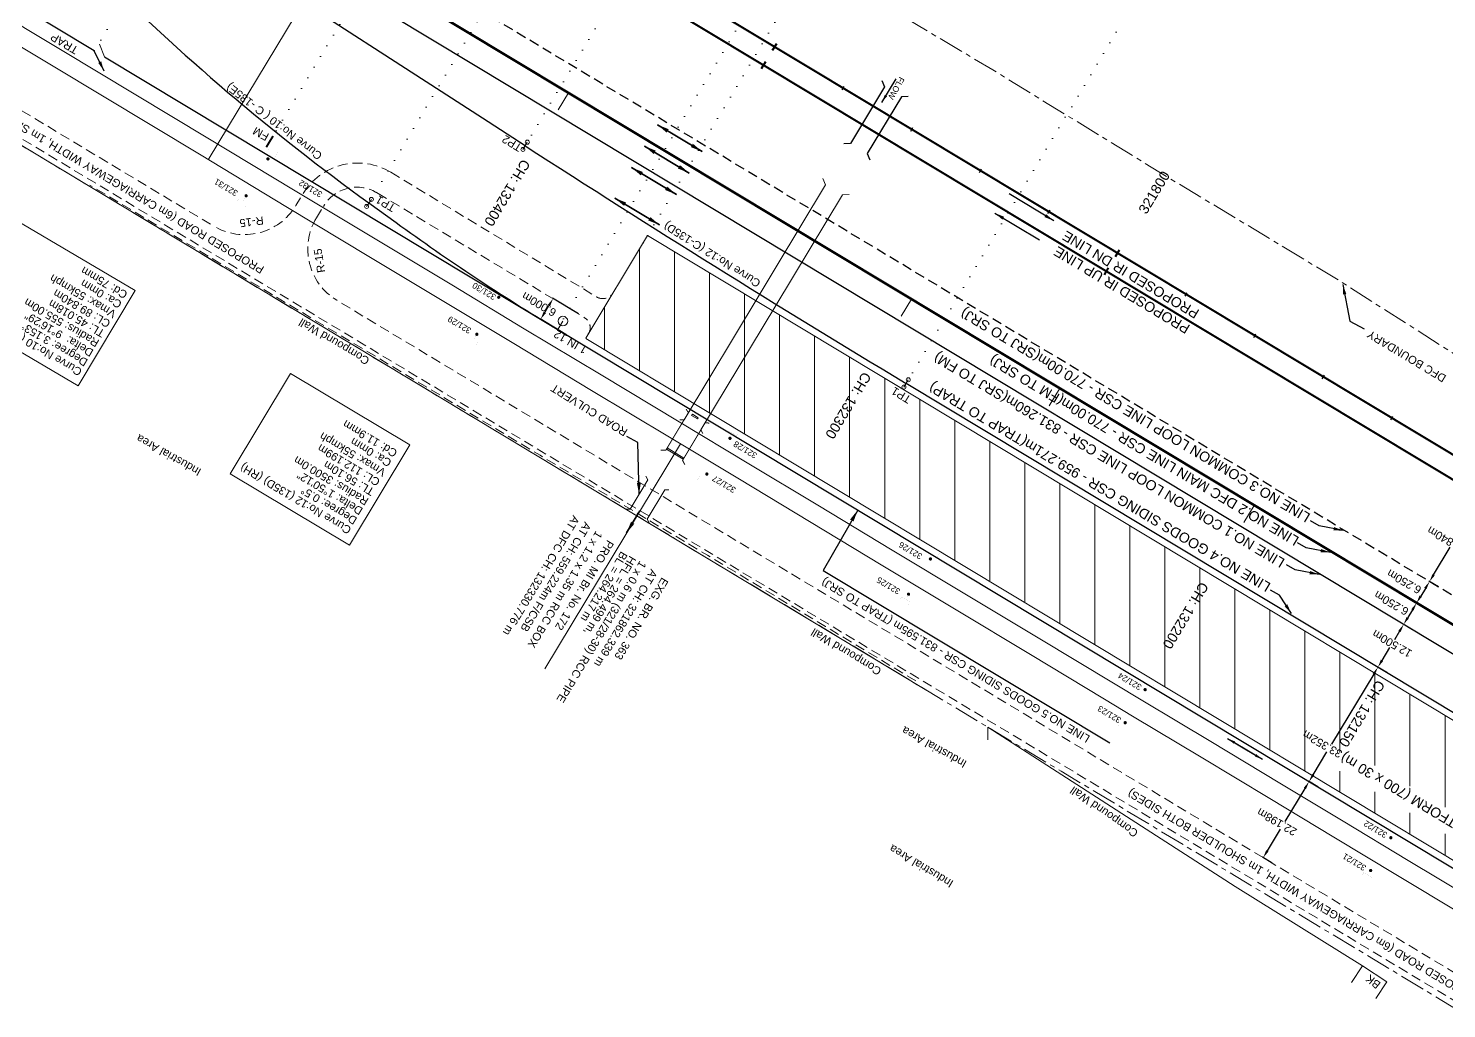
# Model space of a CAD drawing. Header units: metres. Extents: x 560405 to 1249476, y 3385111 to 6787087.
# Drawn here: x 626653.6 to 627007.9, y 3392037.7 to 3392282.8 of the extents above; entities that cross this region are included whole.
import ezdxf
from ezdxf.enums import TextEntityAlignment as Align

# ---------------------------------------------------------------- set-up
doc = ezdxf.new("R2010")
doc.units = ezdxf.units.M
doc.header["$MEASUREMENT"] = 0
doc.header["$PDSIZE"] = 0.05
for name, pattern in [('ACAD_ISO07W100', [3, 0, -3]), ('CENTER', [2, 1.25, -0.25, 0.25, -0.25]), ('DASHED', [0.75, 0.5, -0.25])]:
    doc.linetypes.add(name, pattern=pattern)
doc.layers.get('Defpoints').update_dxf_attribs({"color": 5, "lineweight": 0})
for name, color, linetype, lineweight in [('Cardinal_Leader', 10, 'Continuous', 0), ('Chainage', 7, 'Continuous', 0), ('Compound Wall', 7, 'Continuous', 13), ('Culvert Parapet', 7, 'Continuous', 0), ('DOTED LINE', 7, 'ACAD_ISO07W100', 18), ('EXISTING BRIDGE DETAILS', 7, 'Continuous', 0), ('Existing IR Chainage', 7, 'Continuous', 0), ('Existing IR Track', 143, 'Continuous', 0), ('Existing Railway Boundary', 7, 'CENTER', 0), ('flow direction', 7, 'Continuous', 0), ('Horiz Curve', 7, 'Continuous', 0), ('NEW MANDI GOBINDGARH PLATFORM', 1, 'Continuous', 0), ("NEW MANDI GOBINDPUR CROSSING STN. SRJ's", 10, 'Continuous', 0), ('NEW MANDI GOBINDPUR LOOP LINES', 1, 'Continuous', 0), ('OHE MAST', 7, 'Continuous', 0), ('OHE MAST TEXT', 7, 'Continuous', 0), ('Prop_Horiz Alignment', 7, 'Continuous', 0), ('Proposed Chainage', 10, 'Continuous', 0), ('Proposed Curve_Details', 10, 'Continuous', 0), ('PROPOSED DFCC TRACK', 1, 'Continuous', 0), ('Proposed TPTC Chainages', 10, 'Continuous', 0), ('Residential Building Semipucca', 7, 'Continuous', 13), ('Side Details', 7, 'Continuous', 13), ('Subroad Edge', 34, 'Continuous', 0), ('Text', 7, 'Continuous', 0)]:
    doc.layers.add(name, color=color, linetype=linetype, lineweight=lineweight)
for name, color, linetype in [('Dimension', 10, 'Continuous'), ('IR PROPOSALS', 190, 'Continuous'), ('OP-3 CH UP', 7, 'Continuous'), ('PROPOSED ROADS', 10, 'DASHED')]:
    doc.layers.add(name, color=color, linetype=linetype)
doc.styles.add('ARIAL', font='arial.ttf')
doc.styles.get("Standard").update_dxf_attribs({"font": 'arial.ttf'})
doc.styles.add('Style-Arial', font='arial.ttf')
doc.dimstyles.new('ISO-25', dxfattribs={"dimtxt": 2.5, "dimasz": 2.5, "dimexe": 1.25, "dimexo": 0.625, "dimtad": 1, "dimdec": 3, "dimtxsty": 'Standard', "dimcen": 2.5, "dimadec": 0, "dimazin": 0, "dimtfac": 1, "dimtdec": 3, "dimtmove": 0, "dimatfit": 3, "dimfxl": 1, "dimarcsym": 0})
doc.dimstyles.get("Standard").update_dxf_attribs({"dimtxt": 2.5, "dimasz": 2.5, "dimexe": 0.18, "dimexo": 0.0625, "dimgap": 0.09, "dimtad": 0, "dimtih": 1, "dimtoh": 1, "dimdec": 3, "dimzin": 0, "dimdsep": 46, "dimtxsty": 'Standard', "dimcen": 0.09, "dimaunit": 1, "dimadec": 4, "dimazin": 0, "dimtfac": 1, "dimtdec": 3, "dimtofl": 0, "dimtmove": 0, "dimatfit": 3, "dimfxl": 1, "dimtolj": 1, "dimtzin": 0, "dimarcsym": 0})

# ---------------------------------------------------------------- blocks, each defined once
blk = doc.blocks.new('*D0')
at = {"layer": 'Defpoints', "color": 0, "lineweight": 9, "transparency": 16777216}
for p in [(627002.71, 3392137.75), (626997.2, 3392133.77), (626999.49, 3392132.39)]:
    blk.add_point(p, dxfattribs=at)
at = {"layer": 'Dimension', "color": 0, "lineweight": -2, "transparency": 16777216}
for p, q in [((627002.66, 3392137.78), (627000.27, 3392139.21)), ((626999.4, 3392137.41), (626998.24, 3392135.48)), ((626999.43, 3392132.42), (626997.05, 3392133.86))]:
    blk.add_line(p, q, dxfattribs=at)
at = {"layer": 'Dimension', "color": 0, "lineweight": 9, "transparency": 16777216}
for points in [[(626997.95, 3392135.65), (626998.52, 3392135.31), (626997.2, 3392133.77)], [(626999.11, 3392137.58), (626999.68, 3392137.23), (627000.43, 3392139.12)]]:
    blk.add_solid(points, dxfattribs=at)
at = {"layer": 'Dimension', "color": 0, "lineweight": 0, "transparency": 16777216, "insert": (626994.13, 3392139.09), "char_height": 2, "attachment_point": 5, "rotation": 150}
blk.add_mtext('\\A1;6.250m', dxfattribs=at)
blk = doc.blocks.new('*D21')
at = {"layer": 'Defpoints', "color": 0, "lineweight": 9, "transparency": 16777216}
for p in [(627005.93, 3392143.1), (627000.43, 3392139.12), (627002.71, 3392137.75)]:
    blk.add_point(p, dxfattribs=at)
at = {"layer": 'Dimension', "color": 0, "lineweight": -2, "transparency": 16777216}
for p, q in [((627002.62, 3392142.76), (627001.46, 3392140.83)), ((627005.88, 3392143.13), (627003.5, 3392144.57)), ((627002.66, 3392137.78), (627000.27, 3392139.21))]:
    blk.add_line(p, q, dxfattribs=at)
at = {"layer": 'Dimension', "color": 0, "lineweight": 9, "transparency": 16777216}
for points in [[(627002.33, 3392142.93), (627002.91, 3392142.59), (627003.65, 3392144.47)], [(627001.17, 3392141.01), (627001.74, 3392140.66), (627000.43, 3392139.12)]]:
    blk.add_solid(points, dxfattribs=at)
at = {"layer": 'Dimension', "color": 0, "lineweight": 0, "transparency": 16777216, "insert": (626997.32, 3392144.46), "char_height": 2, "attachment_point": 5, "rotation": 150}
blk.add_mtext('\\A1;6.250m', dxfattribs=at)
blk = doc.blocks.new('*D22')
at = {"layer": 'Defpoints', "color": 0, "lineweight": 9, "transparency": 16777216}
for p in [(627018.74, 3392164.38), (627003.65, 3392144.47), (627005.93, 3392143.1)]:
    blk.add_point(p, dxfattribs=at)
at = {"layer": 'Dimension', "color": 0, "lineweight": -2, "transparency": 16777216}
for p, q in [((627015.43, 3392164.04), (627009.99, 3392155)), ((627018.69, 3392164.42), (627016.31, 3392165.85)), ((627004.68, 3392146.19), (627008.84, 3392153.09)), ((627005.88, 3392143.13), (627003.5, 3392144.57))]:
    blk.add_line(p, q, dxfattribs=at)
at = {"layer": 'Dimension', "color": 0, "lineweight": 9, "transparency": 16777216}
for points in [[(627015.14, 3392164.21), (627015.72, 3392163.87), (627016.46, 3392165.76)], [(627004.4, 3392146.36), (627004.97, 3392146.02), (627003.65, 3392144.47)]]:
    blk.add_solid(points, dxfattribs=at)
at = {"layer": 'Dimension', "color": 0, "lineweight": 0, "transparency": 16777216, "insert": (627008.05, 3392154.83), "char_height": 2, "attachment_point": 5, "rotation": 150}
blk.add_mtext('\\A1;24.840m', dxfattribs=at)
blk = doc.blocks.new('*D26')
at = {"layer": 'Defpoints', "color": 0, "lineweight": 9, "transparency": 16777216}
for p in [(626999.49, 3392132.39), (626990.76, 3392123.06), (626993.04, 3392121.68)]:
    blk.add_point(p, dxfattribs=at)
at = {"layer": 'Dimension', "color": 0, "lineweight": -2, "transparency": 16777216}
for p, q in [((626996.17, 3392132.05), (626994.89, 3392129.92)), ((626999.43, 3392132.42), (626997.05, 3392133.86)), ((626991.79, 3392124.77), (626993.74, 3392128.01)), ((626992.99, 3392121.71), (626990.6, 3392123.15))]:
    blk.add_line(p, q, dxfattribs=at)
at = {"layer": 'Dimension', "color": 0, "lineweight": 9, "transparency": 16777216}
for points in [[(626995.89, 3392132.22), (626996.46, 3392131.88), (626997.2, 3392133.77)], [(626991.5, 3392124.94), (626992.08, 3392124.6), (626990.76, 3392123.06)]]:
    blk.add_solid(points, dxfattribs=at)
at = {"layer": 'Dimension', "color": 0, "lineweight": 0, "transparency": 16777216, "insert": (626994.32, 3392128.97), "char_height": 2, "attachment_point": 5, "rotation": 150}
blk.add_mtext('\\A1;12.500m', dxfattribs=at)
blk = doc.blocks.new('OHE')
at = {"layer": 'OHE MAST'}
h = blk.add_hatch(color=3, dxfattribs=at)
edge = h.paths.add_edge_path()
edge.add_arc((627930.47, 3391522.15), 0.412, -30.9792, 329.0208)
at = {"layer": 'OHE MAST', "color": 3, "lineweight": 13, "const_width": 0.008, "flags": 128}
blk.add_lwpolyline([(627932.78, 3391523.67), (627932.2, 3391522.71), (627930.15, 3391523.94), (627930.72, 3391524.9)], dxfattribs=at)
at = {"layer": 'OHE MAST', "color": 3, "const_width": 0.008, "flags": 128}
blk.add_lwpolyline([(627931.18, 3391523.33), (627930.47, 3391522.15)], dxfattribs=at)
blk = doc.blocks.new('*D107')
at = {"layer": 'Defpoints', "color": 0, "lineweight": 9, "transparency": 16777216}
for p in [(626990.76, 3392123.06), (626993.04, 3392121.68), (626975.84, 3392093.11)]:
    blk.add_point(p, dxfattribs=at)
at = {"layer": 'Dimension', "color": 0, "lineweight": -2, "transparency": 16777216}
for p, q in [((626992.99, 3392121.71), (626990.6, 3392123.15)), ((626989.73, 3392121.34), (626979.18, 3392103.82)), ((626974.59, 3392096.2), (626978.03, 3392101.91)), ((626975.79, 3392093.14), (626973.4, 3392094.57))]:
    blk.add_line(p, q, dxfattribs=at)
at = {"layer": 'Dimension', "color": 0, "lineweight": 9, "transparency": 16777216}
for points in [[(626989.44, 3392121.51), (626990.01, 3392121.17), (626990.76, 3392123.06)], [(626974.3, 3392096.37), (626974.87, 3392096.02), (626973.56, 3392094.48)]]:
    blk.add_solid(points, dxfattribs=at)
at = {"layer": 'Dimension', "color": 0, "lineweight": 0, "transparency": 16777216, "insert": (626976.88, 3392103.86), "char_height": 2, "attachment_point": 5, "rotation": 150}
blk.add_mtext('\\A1;33.352m', dxfattribs=at)
blk = doc.blocks.new('*D231')
at = {"layer": 'Defpoints', "color": 0, "lineweight": 9, "transparency": 16777216}
for p in [(626975.84, 3392093.11), (626962.11, 3392075.46), (626964.39, 3392074.09)]:
    blk.add_point(p, dxfattribs=at)
at = {"layer": 'Dimension', "color": 0, "lineweight": -2, "transparency": 16777216}
for p, q in [((626975.79, 3392093.14), (626973.4, 3392094.57)), ((626972.53, 3392092.77), (626967.55, 3392084.5)), ((626963.14, 3392077.18), (626966.4, 3392082.59)), ((626964.34, 3392074.12), (626961.96, 3392075.56))]:
    blk.add_line(p, q, dxfattribs=at)
at = {"layer": 'Dimension', "color": 0, "lineweight": 9, "transparency": 16777216}
for points in [[(626972.24, 3392092.94), (626972.81, 3392092.6), (626973.56, 3392094.48)], [(626962.86, 3392077.35), (626963.43, 3392077.01), (626962.11, 3392075.46)]]:
    blk.add_solid(points, dxfattribs=at)
at = {"layer": 'Dimension', "color": 0, "lineweight": 0, "transparency": 16777216, "insert": (626965.52, 3392084.39), "char_height": 2, "attachment_point": 5, "rotation": 150}
blk.add_mtext('\\A1;22.198m', dxfattribs=at)
blk = doc.blocks.new('*D248')
at = {"layer": 'Defpoints', "color": 0, "lineweight": 9, "transparency": 16777216}
for p in [(626784.67, 3392215.19), (626791.06, 3392211.34), (626787.96, 3392206.2)]:
    blk.add_point(p, dxfattribs=at)
at = {"layer": 'Dimension', "color": 0, "lineweight": -2, "transparency": 16777216}
for p, q in [((626791, 3392211.37), (626784.52, 3392215.28)), ((626787.91, 3392206.23), (626781.42, 3392210.14)), ((626782.61, 3392211.76), (626783.64, 3392213.47))]:
    blk.add_line(p, q, dxfattribs=at)
at = {"layer": 'Dimension', "color": 0, "lineweight": 9, "transparency": 16777216}
for points in [[(626783.35, 3392213.64), (626783.92, 3392213.3), (626784.67, 3392215.19)], [(626782.32, 3392211.93), (626782.89, 3392211.59), (626781.58, 3392210.05)]]:
    blk.add_solid(points, dxfattribs=at)
at = {"layer": 'Dimension', "color": 0, "lineweight": 0, "transparency": 16777216, "insert": (626781.18, 3392213.79), "char_height": 2, "attachment_point": 5, "rotation": 150}
blk.add_mtext('\\A1;6.000m', dxfattribs=at)

msp = doc.modelspace()

# ---------------------------------------------------------------- hatches: boundary and pattern name
at = {"layer": 'NEW MANDI GOBINDGARH PLATFORM', "lineweight": 0}
h = msp.add_hatch(dxfattribs=at)
h.set_pattern_fill('ANSI31', color=1, scale=70, angle=45)
h.set_pattern_definition([(90, (0.027, 0.036), (-8.75, 2e-15), [])])
h.paths.add_polyline_path([(626808.3044, 3392230.9813), (626792.8303, 3392205.28), (627364.0783, 3391861.4144), (627371.6032, 3391856.884), (627377.5931, 3391853.2668), (627382.0536, 3391850.5649), (627386.4901, 3391847.8668), (627392.5076, 3391844.1886), (627407.9798, 3391869.8866), (627406.5816, 3391870.7464), (627402.1075, 3391873.4812), (627397.6194, 3391876.2107), (627393.1186, 3391878.937), (627388.5984, 3391881.6666), (627384.0798, 3391884.3899), (627379.552, 3391887.1158)])
h.paths.add_polyline_path([(627302.8404, 3391913.6665), (627300.3274, 3391911.5361), (627299.4342, 3391908.1802)], flags=16)
h.paths.add_polyline_path([(627048.9824, 3392063.293), (626982.1894, 3392103.2258), (626979.181, 3392098.38), (627045.9741, 3392058.4472)], flags=16)

# ---------------------------------------------------------------- linework, layer by layer
at = {"color": 1, "linetype": 'Continuous', "lineweight": 13, "flags": 128}
msp.add_lwpolyline([(626671.3239, 3392278.782), (626672.6298, 3392275.6266)], dxfattribs=at)
at = {"layer": 'Cardinal_Leader', "color": 1, "linetype": 'Continuous', "lineweight": 13}
for p, q in [((626777.1629, 3392252.4918), (626778.2509, 3392254.3125)), ((626738.0914, 3392238.2433), (626739.2825, 3392239.9985)), ((626872.3462, 3392193.0967), (626873.4343, 3392194.9175))]:
    msp.add_line(p, q, dxfattribs=at)
for centre in [(626777.1629, 3392252.4918), (626778.2509, 3392254.3125), (626738.0914, 3392238.2433), (626739.2825, 3392239.9985), (626872.3462, 3392193.0967), (626873.4343, 3392194.9175)]:
    msp.add_circle(centre, 0.5, dxfattribs=at)
at = {"layer": 'Compound Wall', "flags": 128}
for points in [[(626634.5651, 3392246.2479), (626642.7195, 3392259.0154), (626680.8617, 3392236.0824), (626680.8615, 3392236.0814), (626878.0969, 3392117.2404)], [(626986.9277, 3392048.4047), (626955.124, 3392068.2881), (626893.2751, 3392108.0644), (626893.3202, 3392104.8844)]]:
    msp.add_lwpolyline(points, dxfattribs=at)
at = {"layer": 'Compound Wall', "lineweight": 20, "flags": 128}
for points in [[(626635.8595, 3392248.2745), (626642.7195, 3392259.0154), (626680.8617, 3392236.0824), (626680.8615, 3392236.0814), (626878.0969, 3392117.2404)], [(626986.9277, 3392048.4047), (626955.124, 3392068.2881), (626893.2751, 3392108.0644), (626893.3202, 3392104.8844)]]:
    msp.add_lwpolyline(points, dxfattribs=at)
at = {"layer": 'Culvert Parapet'}
msp.add_3dface([(626819.3048, 3392186.0134), (626819.4801, 3392186.2859), (626820.9039, 3392185.4138), (626820.7278, 3392185.1401)], dxfattribs=at)
at = {"layer": 'Culvert Parapet', "color": 3}
for points in [[(626819.3048, 3392186.0134), (626819.4801, 3392186.2859), (626820.9039, 3392185.4138), (626820.7278, 3392185.1401)], [(626817.2041, 3392175.08), (626813.0096, 3392177.6105), (626813.177, 3392177.8842), (626817.3716, 3392175.3537)], [(626817.2041, 3392175.08), (626813.0096, 3392177.6105), (626813.177, 3392177.8842), (626817.3716, 3392175.3537)]]:
    msp.add_3dface(points, dxfattribs=at)
at = {"layer": 'Dimension', "lineweight": 9}
msp.add_lwpolyline([(626787.1398, 3392209.5928), (626785.848, 3392207.4524)], dxfattribs=at)
msp.add_circle((626787.1398, 3392209.5928), 1.2, dxfattribs=at)
at = {"layer": 'DOTED LINE', "color": 1, "linetype": 'ACAD_ISO07W100', "lineweight": 18}
for p, q in [((626670.0595, 3392277.1738), (626763.4781, 3392433.4108)), ((626713.8747, 3392254.4561), (626805.7571, 3392408.124)), ((626738.6869, 3392239.1209), (626830.7874, 3392393.1535)), ((626777.7069, 3392253.4021), (626853.2391, 3392379.7252)), ((626785.7115, 3392207.5346), (626879.3363, 3392364.1166)), ((626808.3044, 3392230.9813), (626885.6514, 3392360.3396)), ((626872.8903, 3392194.0071), (626949.5086, 3392322.1468))]:
    msp.add_line(p, q, dxfattribs=at)
at = {"layer": 'EXISTING BRIDGE DETAILS', "linetype": 'Continuous', "lineweight": 0, "flags": 128}
msp.add_lwpolyline([(626816.481, 3392178.9291), (626782.6127, 3392122.6948)], dxfattribs=at)
at = {"layer": 'Existing IR Chainage', "color": 3, "linetype": 'Continuous', "lineweight": 13}
msp.add_line((626735.6313, 3392311.4515), (626698.5495, 3392249.9382), dxfattribs=at)
at = {"layer": 'Existing IR Track', "color": 3, "lineweight": 18, "ltscale": 5, "flags": 128}
for points in [[(627013.6747, 3392065.5724), (626998.3266, 3392074.8), (626982.0995, 3392084.551), (626966.2197, 3392094.0933), (626948.9824, 3392104.4784), (626932.0693, 3392114.6682), (626924.6755, 3392119.0966), (626906.2912, 3392130.1501), (626887.5353, 3392141.4276), (626869.4276, 3392152.3354), (626850.7902, 3392163.5625), (626833.5804, 3392173.9313), (626816.1679, 3392184.4222), (626796.6602, 3392196.1585), (626777.4897, 3392207.692), (626759.3509, 3392218.6284), (626741.4428, 3392229.4256), (626720.2577, 3392242.1605), (626698.4138, 3392255.2914), (626662.028, 3392277.2001), (626623.959, 3392300.1301)], [(627011.289, 3392061.5977), (626995.6921, 3392071.0134), (626979.739, 3392080.6215), (626963.7862, 3392090.2293), (626946.6218, 3392100.5507), (626929.4578, 3392110.8718), (626922.4438, 3392115.0849), (626903.9343, 3392126.2375), (626885.4241, 3392137.3906), (626867.0824, 3392148.4452), (626848.7412, 3392159.4996), (626831.2364, 3392170.0423), (626813.7316, 3392180.585), (626794.3171, 3392192.2702), (626774.9024, 3392203.9555), (626757.0004, 3392214.7302), (626739.0989, 3392225.5045), (626717.914, 3392238.2698), (626696.7284, 3392251.0355), (626659.7865, 3392273.2729), (626621.5085, 3392296.2902)]]:
    msp.add_lwpolyline(points, dxfattribs=at)
at = {"layer": 'Existing Railway Boundary', "color": 36, "lineweight": 20, "ltscale": 5, "flags": 128}
msp.add_lwpolyline([(628955.3903, 3390792.7231), (628931.5933, 3390806.5004), (628894.0251, 3390836.9955), (628805.3605, 3390890.9758), (628763.1272, 3390916.9343), (628721.4077, 3390942.8333), (628634.7683, 3390998.5313), (628587.091, 3391026.3426), (628541.4721, 3391053.7252), (628498.5869, 3391079.4164), (628461.1936, 3391101.0466), (628391.2271, 3391146.4682), (628362.6237, 3391162.4973), (628324.6397, 3391185.7049), (628291.5767, 3391211.6933), (628254.0781, 3391235.9403), (628157.3612, 3391308.2767), (628174.1002, 3391326.9143), (628137.357, 3391356.9761), (627964.1476, 3391459.1923), (627842.8937, 3391531.9115), (627628.8138, 3391662.2153), (627542.6631, 3391714.392), (627424.9352, 3391785.3705), (627222.9648, 3391909.2736), (627204.5725, 3391920.6394), (627188.744, 3391930.1784), (627172.9334, 3391939.7064), (627156.2431, 3391949.7674), (627139.5672, 3391959.8197), (627123.601, 3391969.4113), (627107.6038, 3391979.0215), (627094.8626, 3391986.7123), (627082.1497, 3391994.3859), (627065.7488, 3392004.2586), (627049.3375, 3392014.1375), (627032.6946, 3392024.1476), (627016.0309, 3392034.1701), (627000.4204, 3392043.5941), (626984.8329, 3392053.004), (626968.8891, 3392062.6064), (626952.9363, 3392072.2142), (626935.7844, 3392082.5282), (626918.6205, 3392092.8492), (626911.6028, 3392097.0645), (626893.0809, 3392108.2246), (626874.5706, 3392119.3777), (626856.2268, 3392130.4336), (626837.8855, 3392141.4881), (626820.3864, 3392152.0274), (626802.8816, 3392162.57), (626783.4724, 3392174.252), (626764.0577, 3392185.9374), (626746.1558, 3392196.7119), (626728.2543, 3392207.4863), (626707.0601, 3392220.2572), (626685.8746, 3392233.0229), (626648.9408, 3392255.2553), (626610.6712, 3392278.2676), (626591.3871, 3392289.8865), (626572.1184, 3392301.4961), (626553.8402, 3392312.4904), (626535.5663, 3392323.4823), (626522.8303, 3392331.1061), (626502.0043, 3392343.7024), (626484.7028, 3392354.0807), (626467.0127, 3392364.7717), (626449.2849, 3392375.4221), (626424.442, 3392390.2653), (626407.8647, 3392400.3136), (626390.2843, 3392410.9836), (626378.1904, 3392418.1073), (626367.3819, 3392424.6782), (626356.7585, 3392431.1355), (626339.0548, 3392441.7126), (626324.6325, 3392450.4845), (626311.6182, 3392458.3129), (626290.6128, 3392470.9931), (626276.2418, 3392479.6446), (626252.5581, 3392493.9648), (626233.8146, 3392505.2467), (626215.0541, 3392516.5389), (626191.0882, 3392530.9577), (626167.1186, 3392545.3787), (626148.2508, 3392556.7397), (626129.3895, 3392568.0967), (626109.0676, 3392580.3241), (626088.7404, 3392592.5546), (626063.7846, 3392607.5962), (626038.8416, 3392622.63), (626017.6425, 3392635.4182), (625996.4509, 3392648.2016), (625974.9359, 3392661.1602), (625952.8751, 3392674.4888), (625933.5372, 3392686.1045), (625914.159, 3392697.7444), (625896.1455, 3392708.6148), (625885.6622, 3392714.935), (625875.1898, 3392721.2486), (625871.6088, 3392723.3979), (625854.6293, 3392733.6202), (625837.6636, 3392743.8342), (625819.8659, 3392754.5631), (625802.0927, 3392765.2772), (625784.0738, 3392776.0974), (625766.0279, 3392786.9338), (625747.7802, 3392797.9258), (625729.6331, 3392808.8567), (625710.0131, 3392820.4001), (625690.2406, 3392832.0331), (625670.5571, 3392843.8213), (625650.9098, 3392855.5881), (625631.8821, 3392867.0602), (625612.8815, 3392878.5159), (625595.4116, 3392889.057), (625577.9617, 3392899.586), (625560.977, 3392909.7984), (625543.9665, 3392920.0263), (625527.0929, 3392930.2025), (625510.2317, 3392940.3713), (625492.2072, 3392951.2501), (625474.1887, 3392962.1253), (625459.4135, 3392971.0439), (625444.6385, 3392979.9623), (625429.7392, 3392988.9655), (625414.8651, 3392997.9534), (625398.0894, 3393008.048), (625381.2878, 3393018.1581), (625364.4876, 3393028.2943), (625347.6668, 3393038.4431), (625341.4954, 3393042.1962), (625336.6811, 3393045.1488), (625324.9758, 3393052.1854), (625313.1706, 3393059.282), (625305.1662, 3393064.122), (625297.2032, 3393068.9372), (625281.7488, 3393078.2354), (625266.3027, 3393087.5539), (625250.5827, 3393097.0002), (625234.8576, 3393106.4748), (625220.9629, 3393114.8441), (625207.0756, 3393123.2089), (625191.9734, 3393132.2824), (625166.0786, 3393147.7733), (625153.4581, 3393156.0581), (625151.114, 3393150.7018), (625147.8866, 3393153.7551), (625116.7003, 3393173.3287), (625093.3281, 3393188.0041), (625071.1556, 3393203.0477), (625055.7157, 3393212.8225), (625027.3997, 3393228.6096), (625007.6825, 3393240.5669), (624979.825, 3393257.4607), (624954.8894, 3393272.5826), (624917.8619, 3393296.9088), (624917.926, 3393297.7354), (624854.2544, 3393338.3806), (624790.1714, 3393374.1107), (624761.6212, 3393391.1947), (624742.8731, 3393402.4132), (624713.9783, 3393419.7034), (624678.9617, 3393441.6196), (624667.4095, 3393431.6005), (624566.1173, 3393492.8402), (624519.8878, 3393520.9391), (624450.2813, 3393561.7296), (624447.0221, 3393556.3381), (624253.5789, 3393673.1377), (624021.9727, 3393812.2493)], dxfattribs=at)
at = {"layer": 'Existing Railway Boundary', "color": 6, "lineweight": 20, "ltscale": 5, "flags": 128}
msp.add_lwpolyline([(627892.3746, 3391590.8464), (627853.8026, 3391614.8633), (627807.8709, 3391643.3648), (627763.2098, 3391671.1424), (627729.391, 3391692.3162), (627635.8822, 3391750.6784), (627660.1446, 3391809.2203), (627519.5568, 3391891.152), (627476.8389, 3391915.865), (627434.3844, 3391942.69), (627307.5279, 3392026.3119), (627306.7829, 3392026.5061), (627267.353, 3392052.7992), (627223.9736, 3392078.9893), (627097.3461, 3392148.2433), (627064.2509, 3392171.6214), (627020.7361, 3392194.4307), (626980.8782, 3392219.8528), (626937.972, 3392245.713), (626894.59, 3392272.359), (626851.325, 3392298.078), (626765.656, 3392350.035), (626720.72, 3392377.008), (626678.274, 3392402.82), (626638.354, 3392427.704), (626595.176, 3392453.388), (626546.2585, 3392482.4138), (626502.9741, 3392507.8519), (626457.1589, 3392535.47), (626370.2027, 3392585.4762), (626329.4837, 3392607.8197), (626276.63, 3392641.1068), (626248.5163, 3392659.2277), (626219.5479, 3392680.9715), (626152.643, 3392718.511), (626109.5867, 3392744.8943), (626057.9239, 3392775.41), (626021.0374, 3392796.8242), (625904.8086, 3392858.5418), (625861.3055, 3392884.0038), (625818.1177, 3392909.4437), (625699.839, 3392978.326), (625656.064, 3393004.068), (625614.356, 3393028.385), (625543.556, 3393070.031), (625500.6769, 3393095.2405), (625461.769, 3393118.43), (625418.978, 3393143.909), (625375.919, 3393169.091), (625289.4128, 3393220.1398), (625283.3377, 3393209.9857), (625180.1642, 3393272.0512), (624950.6342, 3393412.922), (624924.3694, 3393369.1236), (624924.3694, 3393369.1236)], dxfattribs=at)
at = {"layer": 'Horiz Curve', "color": 190, "lineweight": 40}
for p, q in [((627251.5517, 3392030.4292), (625532.5765, 3393065.175)), ((627248.3863, 3392026.1485), (625530.2827, 3393060.3697))]:
    msp.add_line(p, q, dxfattribs=at)
at = {"layer": 'Horiz Curve', "color": 190, "lineweight": 40, "flags": 128}
for points in [[(626839.5252, 3392277.2835), (626840.5566, 3392278.997)], [(626839.5255, 3392277.2833), (626840.557, 3392278.9968)], [(626836.7756, 3392272.7524), (626837.8071, 3392274.4659)], [(626925.2005, 3392225.7108), (626926.2319, 3392227.4243)], [(626925.2008, 3392225.7106), (626926.2323, 3392227.4241)], [(626925.2008, 3392225.7106), (626926.2323, 3392227.4241)], [(626922.4509, 3392221.1798), (626923.4824, 3392222.8933)]]:
    msp.add_lwpolyline(points, dxfattribs=at)
at = {"layer": 'IR PROPOSALS', "lineweight": 30, "flags": 128}
for points in [[(626866.8411, 3392269.7046), (626867.5057, 3392268.138), (626859.0015, 3392254.0103), (626857.306, 3392253.8644)], [(626873.3983, 3392265.7575), (626871.7028, 3392265.6116), (626863.1985, 3392251.4839), (626863.8632, 3392249.9172)]]:
    msp.add_lwpolyline(points, dxfattribs=at)
at = {"layer": 'NEW MANDI GOBINDGARH PLATFORM', "color": 1, "linetype": 'Continuous', "lineweight": 20}
msp.add_lwpolyline([(626792.8303, 3392205.28), (626808.3044, 3392230.9813), (627408.0252, 3391869.9762), (627392.5534, 3391844.2737), (626792.8326, 3392205.2787)], dxfattribs=at)
at = {"layer": "NEW MANDI GOBINDPUR CROSSING STN. SRJ's", "color": 1, "linetype": 'Continuous', "lineweight": 13, "const_width": 0.5, "flags": 128}
msp.add_lwpolyline([(626714.7159, 3392255.8535), (626713.0335, 3392253.0586)], dxfattribs=at)
at = {"layer": 'NEW MANDI GOBINDPUR LOOP LINES', "color": 1, "linetype": 'Continuous', "lineweight": 25}
msp.add_line((626777.7069, 3392253.4021), (626767.0658, 3392260.2816), dxfattribs=at)
at = {"layer": 'NEW MANDI GOBINDPUR LOOP LINES', "color": 1, "linetype": 'Continuous', "lineweight": 25, "flags": 128}
msp.add_lwpolyline([(626670.0595, 3392277.1738), (626076.8772, 3392634.2428)], dxfattribs=at)
at = {"layer": 'NEW MANDI GOBINDPUR LOOP LINES', "linetype": 'Continuous', "lineweight": 25, "flags": 128}
msp.add_lwpolyline([(627398.9334, 3391891.9428), (626250.6371, 3392583.1655)], dxfattribs=at)
at = {"layer": 'NEW MANDI GOBINDPUR LOOP LINES', "linetype": 'DASHED', "lineweight": 25, "ltscale": 5, "flags": 128}
msp.add_lwpolyline([(627352.8953, 3391934.2456), (626471.7247, 3392464.6707)], dxfattribs=at)
at = {"layer": 'NEW MANDI GOBINDPUR LOOP LINES', "color": 1, "linetype": 'Continuous', "lineweight": 25}
for points in [[(626539.3695, 3392402.0667, -0.02176849), (626579.6324, 3392375.3816), (626589.2634, 3392368.433, -0.04049045), (626657.5574, 3392310.2137), (626670.3929, 3392297.3403, 0.04049045), (626738.6869, 3392239.1209), (626745.4582, 3392234.2356, 0.02145454), (626785.8576, 3392207.4685)], [(626672.6298, 3392275.6266), (627405.5734, 3391834.4274, 0.0371065), (627479.003, 3391797.3421), (627497.9237, 3391789.4871)], [(627517.6657, 3391802.2147, 0.01498285), (627429.49, 3391858.9591), (626872.8903, 3392194.0071)]]:
    msp.add_lwpolyline(points, format="xyb", dxfattribs=at)
at = {"layer": 'NEW MANDI GOBINDPUR LOOP LINES', "color": 1, "linetype": 'Continuous', "lineweight": 25, "flags": 128}
msp.add_lwpolyline([(626767.0658, 3392260.2816), (626708.1816, 3392298.3504, 0.00067438), (626700.2461, 3392303.4656, 0.00067438)], format="xyb", dxfattribs=at)
at = {"layer": 'NEW MANDI GOBINDPUR LOOP LINES', "color": 1, "linetype": 'Continuous', "lineweight": 25}
msp.add_arc((628677.9343, 3395192.6428), 3500, 237.1172184, 238.9539489, dxfattribs=at)
at = {"layer": 'OP-3 CH UP', "color": 40, "lineweight": 9, "true_color": 0xf8d731}
for radius in [8763.3902, 8182.5236, 7294.1209]:
    msp.add_circle((624059.7714, 3393874.4188), radius, dxfattribs=at)
at = {"layer": 'Prop_Horiz Alignment', "color": 4, "linetype": 'Continuous', "lineweight": 30, "flags": 128}
for points in [[(626856.9184, 3392267.3971), (626857.4342, 3392268.2539)], [(626874.0535, 3392257.0826), (626874.5692, 3392257.9393)], [(626891.1886, 3392246.768), (626891.7043, 3392247.6248)], [(626908.3236, 3392236.4535), (626908.8394, 3392237.3103)], [(626942.5938, 3392215.8244), (626943.1095, 3392216.6812)], [(626959.7288, 3392205.5099), (626960.2445, 3392206.3666)], [(626976.8639, 3392195.1954), (626977.3796, 3392196.0521)], [(626993.9989, 3392184.8808), (626994.5147, 3392185.7376)]]:
    msp.add_lwpolyline(points, dxfattribs=at)
at = {"layer": 'Proposed Chainage', "linetype": 'Continuous', "lineweight": 0, "flags": 128}
for points in [[(626785.9424, 3392262.3948), (626788.521, 3392266.6786)], [(626871.6177, 3392210.8221), (626874.1963, 3392215.1059)], [(626908.6378, 3392188.371), (626911.2164, 3392192.6547)], [(626957.293, 3392159.2494), (626959.8716, 3392163.5332)]]:
    msp.add_lwpolyline(points, dxfattribs=at)
at = {"layer": 'Proposed Curve_Details', "color": 1}
for points in [[(626680.2988, 3392217.2312), (626666.0497, 3392193.379), (626636.3337, 3392210.8751), (626650.5828, 3392234.7274)], [(626733.857, 3392153.5517), (626703.9997, 3392171.4042), (626719.0656, 3392196.507), (626748.9229, 3392178.6545)]]:
    msp.add_lwpolyline(points, close=True, dxfattribs=at)
at = {"layer": 'PROPOSED DFCC TRACK', "color": 1, "linetype": 'Continuous', "lineweight": 50}
msp.add_line((627424.6711, 3391883.7448), (625313.456, 3393154.6014), dxfattribs=at)
at = {"layer": 'PROPOSED DFCC TRACK', "linetype": 'Continuous', "lineweight": 20, "flags": 128}
for points in [[(626840.4123, 3392223.1289), (626852.7573, 3392243.6371), (626852.0926, 3392245.2037)], [(626858.6498, 3392241.2565), (626856.9543, 3392241.1106), (626844.5062, 3392220.4311)]]:
    msp.add_lwpolyline(points, dxfattribs=at)
at = {"layer": 'PROPOSED DFCC TRACK', "color": 1, "linetype": 'Continuous', "lineweight": 20, "flags": 128}
for points in [[(626816.3531, 3392184.947), (626817.4285, 3392184.947), (626836.1434, 3392216.0371), (626840.4123, 3392223.1289)], [(626844.5062, 3392220.4311), (626840.3404, 3392213.5107), (626821.6255, 3392182.4205), (626822.1288, 3392181.4703)], [(626802.9017, 3392162.6008), (626803.9771, 3392162.6008), (626808.3698, 3392169.8982), (626807.8665, 3392170.8484)], [(626813.6421, 3392167.3717), (626812.5668, 3392167.3717), (626808.1741, 3392160.0744), (626808.6774, 3392159.1241)]]:
    msp.add_lwpolyline(points, dxfattribs=at)
at = {"layer": 'PROPOSED DFCC TRACK', "color": 3, "linetype": 'Continuous', "lineweight": 20, "const_width": 0.25, "flags": 128}
for points in [[(626811.6009, 3392177.3023), (626812.8371, 3392177.2968), (626818.4946, 3392186.7181), (626817.9081, 3392187.5921)], [(626817.62, 3392173.6818), (626817.0342, 3392174.7703), (626822.6916, 3392184.1917), (626823.7387, 3392184.0847)]]:
    msp.add_lwpolyline(points, dxfattribs=at)
at = {"layer": 'PROPOSED ROADS', "color": 1, "linetype": 'DASHED', "lineweight": 13, "ltscale": 5}
msp.add_line((626805.1876, 3392225.813), (626807.359, 3392229.4201), dxfattribs=at)
at = {"layer": 'PROPOSED ROADS', "color": 1, "linetype": 'DASHED', "lineweight": 13, "ltscale": 5, "flags": 128}
msp.add_lwpolyline([(626623.0652, 3392279.5453), (626699.8296, 3392233.3544)], dxfattribs=at)
for points in [[(627404.1064, 3391863.4613), (627400.937, 3391858.2125, 0.41614133), (627403.0058, 3391849.9546), (627438.71, 3391829.002, -0.42150028), (627444.1867, 3391806.76), (627442.261, 3391803.6636, -0.40157655), (627414.121, 3391796.4576, -0.01044596), (627387.2497, 3391812.3442, -0.01163232), (627353.4738, 3391832.877), (626619.9771, 3392274.409)], [(626744.1424, 3392246.7783, 0.41502925), (626722.1446, 3392241.3449), (626720.4146, 3392238.4711, -0.41416387), (626699.8296, 3392233.3544)], [(627418.4145, 3391801.0355, -0.01377795), (627390.333, 3391817.6926), (626730.1605, 3392215.0868)]]:
    msp.add_lwpolyline(points, format="xyb", dxfattribs=at)
at = {"layer": 'PROPOSED ROADS', "color": 1, "linetype": 'DASHED', "lineweight": 13, "ltscale": 5}
for points in [[(626744.1472, 3392246.7862), (626795.5543, 3392215.637, 0.41504112), (626799.6791, 3392216.6553)], [(626730.6662, 3392214.7824, -0.41421356), (626725.5509, 3392235.3696), (626727.2851, 3392238.2505, -0.42717234), (626740.9584, 3392241.499), (626792.4409, 3392210.5089, -0.43745544), (626793.4887, 3392206.3736)]]:
    msp.add_lwpolyline(points, format="xyb", dxfattribs=at)
at = {"layer": 'Residential Building Semipucca', "flags": 128}
msp.add_lwpolyline([(626984.1811, 3392044.228), (626986.9277, 3392048.4047), (626993.0008, 3392044.4111), (626990.2542, 3392040.2343)], dxfattribs=at)
at = {"layer": 'Subroad Edge', "color": 3, "linetype": 'DASHED', "lineweight": 18, "ltscale": 5, "flags": 128}
msp.add_lwpolyline([(626875.2815, 3392119.6576), (626852.7156, 3392133.283), (626823.2857, 3392151.0449), (626781.4328, 3392176.0383), (626740.7583, 3392200.5076), (626713.6713, 3392216.7152), (626668.9788, 3392243.5801)], dxfattribs=at)

# ---------------------------------------------------------------- block references
at = {"layer": 'OHE MAST', "color": 2, "lineweight": 13}
for p in [(-1217.0311, 727.9784), (-1101.5911, 658.1372), (-1051.5044, 627.9817), (-997.87, 595.3168), (-936.4691, 558.296)]:
    msp.add_blockref('OHE', p, dxfattribs=at)
at = {"layer": 'OHE MAST', "color": 2, "lineweight": 13, "rotation": 180}
for p in [(1254638.4608, 6783763.0608), (1254696.1069, 6783728.4418), (1254753.5741, 6783693.4946), (1254803.9655, 6783663.4773), (1254858.0992, 6783631.3511), (1254919.4224, 6783594.4008)]:
    msp.add_blockref('OHE', p, dxfattribs=at)
at = {"layer": 'OHE MAST', "color": 1, "lineweight": 13}
msp.add_blockref('OHE', (-1159.3572, 693.4063), dxfattribs=at)

# ---------------------------------------------------------------- texts
at = {"layer": 'Chainage', "color": 190, "lineweight": 0, "insert": (626930.7828, 3392237.4074), "char_height": 2.5, "attachment_point": 1, "rotation": 58.953949, "line_spacing_factor": 0.672, "style": 'Style-Arial'}
msp.add_mtext('321800', dxfattribs=at)
at = {"layer": 'EXISTING BRIDGE DETAILS', "color": 10, "style": 'ARIAL'}
for s, p in [('AT DFC CH: 132330.776 m', (626789.6993, 3392161.1919)), ('AT CH: 559.224m F/CSB', (626792.5993, 3392159.5919)), ('1 x 1.2 x 1.35 m RCC BOX', (626795.4398, 3392157.3253)), ('PRO. MI Br. No. 172', (626798.2803, 3392155.0586))]:
    msp.add_text(s, height=2, rotation=239, dxfattribs=at).set_placement(p)
at = {"layer": 'EXISTING BRIDGE DETAILS', "style": 'ARIAL'}
for s, p in [('BL = 264.217 m', (626801.6913, 3392152.2044)), ('HFL = 264.499 m,', (626803.8584, 3392151.1142)), ('1 x 0.6 m (321/28-30) RCC PIPE', (626806.4029, 3392149.8394)), ('AT CH: 321862.339 m', (626809.1549, 3392147.76)), ('EXG. BR. NO. 363', (626811.9068, 3392145.6806))]:
    msp.add_text(s, height=2, rotation=239, dxfattribs=at).set_placement(p)
at = {"layer": 'Existing Railway Boundary', "color": 6, "linetype": 'Continuous', "ltscale": 5}
msp.add_text('DFC BOUNDARY', height=2, rotation=149, dxfattribs=at).set_placement((627008.0219, 3392195.8807))
at = {"layer": 'IR PROPOSALS', "style": 'ARIAL'}
for s, p in [('PROPOSED IR DN LINE', (626912.9222, 3392232.2939)), ('PROPOSED IR UP LINE', (626910.7869, 3392228.4121))]:
    msp.add_text(s, height=2.5, rotation=149, dxfattribs=at).set_placement(p, align=Align.RIGHT)
at = {"layer": "NEW MANDI GOBINDPUR CROSSING STN. SRJ's", "color": 1, "linetype": 'Continuous', "lineweight": 13, "char_height": 2, "line_spacing_factor": 0.60036, "style": 'ARIAL'}
for s, insert, attachment_point, rotation in [('FM', (626713.4193, 3392255.3962), 4, 151.036752), ('R-15', (626712.3564, 3392234.7914), 4, 187.221334), ('R-15', (626726.7708, 3392221.6932), 4, 98.728488), ('1 IN 12', (626785.1086, 3392206.6102), 6, 149.907898)]:
    msp.add_mtext(s, dxfattribs=dict(at, insert=insert, attachment_point=attachment_point, rotation=rotation))
at = {"layer": 'NEW MANDI GOBINDPUR LOOP LINES', "linetype": 'Continuous', "lineweight": 13, "style": 'Style-Arial'}
for s, p in [('LINE NO.3 COMMON LOOP LINE CSR - 770.00m(SRJ TO SRJ)', (626886.8253, 3392211.9349)), ('LINE NO.1 COMMON LOOP LINE CSR - 831.260m(SRJ TO FM)', (626880.1232, 3392200.8164)), ('LINE NO.2 DFC MAIN LINE CSR - 770.00m(FM TO SRJ) ', (626893.1814, 3392200.62))]:
    msp.add_text(s, height=2.5, rotation=149.156005, dxfattribs=at).set_placement(p, align=Align.MIDDLE_RIGHT)
at = {"layer": 'NEW MANDI GOBINDPUR LOOP LINES', "color": 1, "linetype": 'Continuous', "lineweight": 13, "style": 'Style-Arial'}
for s, height, p in [('LINE NO.4 GOODS SIDING CSR - 959.271m(TRAP TO TRAP)', 2.5, (626878.9215, 3392193.3733)), ('LINE NO.5 GOODS SIDING CSR - 831.595m (TRAP TO SRJ)', 2, (626851.989, 3392144.6519)), ('RAIL LEVEL GOODS PLATFORM (700 x 30 m)', 2.5, (626981.7223, 3392100.7718))]:
    msp.add_text(s, height=height, rotation=149.156005, dxfattribs=at).set_placement(p, align=Align.MIDDLE_RIGHT)
at = {"layer": 'OHE MAST TEXT', "color": 190, "style": 'ARIAL'}
msp.add_text('FLOW', height=1.5, rotation=240.893616, dxfattribs=at).set_placement((626871.2583, 3392270.8066))
at = {"layer": 'OHE MAST TEXT', "color": 3, "lineweight": 18, "style": 'ARIAL'}
for s, p in [('321/31', (626706.0957, 3392242.0013)), ('321/32', (626727.219, 3392241.6819)), ('321/30', (626770.5768, 3392216.0427)), ('321/29', (626764.4288, 3392207.6272)), ('321/28', (626835.8172, 3392176.4143)), ('321/27', (626830.5107, 3392167.8034)), ('321/26', (626877.0947, 3392151.2343)), ('321/25', (626871.6097, 3392142.4313)), ('321/24', (626931.9, 3392118.5223)), ('321/23', (626926.8, 3392110.2743)), ('321/22', (626993.3, 3392081.5573)), ('321/21', (626988, 3392073.3443))]:
    msp.add_text(s, height=1.5, rotation=149, dxfattribs=at).set_placement(p)
at = {"layer": 'Proposed Chainage', "color": 1, "lineweight": 0, "char_height": 2.5, "attachment_point": 4, "rotation": 238.953949, "line_spacing_factor": 0.6, "style": 'Style-Arial'}
for s, insert in [('CH: 132400', (626778.0394, 3392249.638)), ('CH: 132300', (626863.2353, 3392196.4729)), ('CH: 132200', (626947.5186, 3392143.979)), ('CH: 132150', (626991.5669, 3392119.4451))]:
    msp.add_mtext(s, dxfattribs=dict(at, insert=insert))
at = {"layer": 'Proposed Curve_Details', "color": 1, "style": 'ARIAL'}
for s, rotation, p in [('Curve No:10 ( C -135E)', 142.248598, (626727.1912, 3392251.2869)), ('Curve No:12 (C-135D)', 147.571503, (626836.7426, 3392219.5653))]:
    msp.add_text(s, height=2, rotation=rotation, dxfattribs=at).set_placement(p)
at = {"layer": 'Proposed Curve_Details', "color": 1, "lineweight": 0, "char_height": 2, "attachment_point": 7, "line_spacing_factor": 0.84, "style": 'Style-Arial'}
for s, insert, rotation in [('Curve No:10 (135E) (RH)\\PDegree: 3.153°\\PDelta:  9°16\'29"\\PRadius: 555.00m\\PTL: 45.018m\\PCL: 89.840m\\PVmax: 55kmph\\PCa: 0mm\\PCd: 75mm', (626678.5874, 3392216.7883), 149.510399), ('Curve No:12 (135D) (RH)\\PDegree: 0.5%%D\\PDelta: 1%%D50\'12"\\PRadius: 3500.0m\\PTL: 56.10m\\PCL: 112.199m\\PVmax: 55kmph\\PCa: 0mm\\PCd: 11.9mm', (626745.9898, 3392177.1623), 149.123596)]:
    msp.add_mtext(s, dxfattribs=dict(at, insert=insert, rotation=rotation))
at = {"layer": 'PROPOSED DFCC TRACK', "color": 1, "linetype": 'Continuous', "lineweight": 13, "style": 'Style-Arial'}
msp.add_text('TRAP ', height=2, rotation=149.137675, dxfattribs=at).set_placement((626666.2731, 3392277.8974))
at = {"layer": 'PROPOSED ROADS', "color": 1, "linetype": 'Continuous', "lineweight": 0, "insert": (626802.9852, 3392181.5341), "char_height": 2, "width": 28.999925, "attachment_point": 4, "rotation": 148, "line_spacing_factor": 0.6, "style": 'ARIAL'}
msp.add_mtext('ROAD CULVERT ', dxfattribs=at)
at = {"layer": 'Proposed TPTC Chainages', "color": 1, "lineweight": 0, "char_height": 2, "line_spacing_factor": 0.6, "style": 'ARIAL'}
for s, insert, attachment_point, rotation in [('\\pxsm1;TP2', (626776.5728, 3392252.6783), 4, 148.547178), ('\\pxsm1;TP1', (626740.6167, 3392240.2324), 6, 149.36072), ('\\pxsm1;TP1', (626873.8411, 3392189.7156), 4, 148.547178)]:
    msp.add_mtext(s, dxfattribs=dict(at, insert=insert, attachment_point=attachment_point, rotation=rotation))
at = {"layer": 'Side Details', "color": 0}
msp.add_text('Industrial Area', height=2, rotation=149, dxfattribs=at).set_placement((626884.8951, 3392069.5591))
at = {"layer": 'Text', "style": 'ARIAL'}
for s, rotation, p in [('Compound Wall', 149.265985, (626739.0223, 3392200.2307)), ('Industrial Area', 150.566637, (626696.9781, 3392172.5136)), ('Compound Wall', 145.029626, (626931.0629, 3392082.0413)), ('BK', 141.25176, (626991.6477, 3392044.0767))]:
    msp.add_text(s, height=2, rotation=rotation, dxfattribs=at).set_placement(p)
at = {"layer": 'Text'}
for s, rotation, p in [('Compound Wall', 148.767738, (626866.9242, 3392122.6166)), ('Industrial Area', 150.566637, (626888.2291, 3392099.522)), ('Compound Wall', 145.029626, (626931.0629, 3392082.0413)), ('BK', 141.25176, (626991.6477, 3392044.0767))]:
    msp.add_text(s, height=2, rotation=rotation, dxfattribs=at).set_placement(p)
at = {"layer": 'Text', "color": 1, "linetype": 'Continuous', "extrusion": (4.56366e-05, 7.60928e-05, 1), "char_height": 2, "attachment_point": 1, "text_direction": (-0.858276, 0.513188, 0), "style": 'ARIAL'}
for insert in [(626711.6451, 3392221.3244, -1778.1037), (627015.8053, 3392038.5342, -1778.1037)]:
    msp.add_mtext_dynamic_manual_height_columns('PROPOSED ROAD (6m CARRIAGEWAY WIDTH, 1m SHOULDER BOTH SIDES)', width=121.615321, gutter_width=3, heights=[0], dxfattribs=dict(at, insert=insert))

# ---------------------------------------------------------------- dimensions: what is measured, and where the dimension line sits
at = {"layer": 'Dimension', "color": 1, "lineweight": 0}
dim = msp.add_aligned_dim(p1=(626787.9641, 3392206.2005), p2=(626791.0584, 3392211.341), distance=7.4563, dimstyle='Standard', override={"dimtxt": 2, "dimasz": 2, "dimtad": 3, "dimpost": 'm', "dimtmove": 2}, dxfattribs=at)
dim.commit()
dim.dimension.update_dxf_attribs({"geometry": '*D248', "text_midpoint": (626781.1805, 3392213.7855), "text_rotation": 150})
at = {"layer": 'Dimension', "color": 10, "lineweight": 0}
for base, p1, p2, picture, middle in [((627003.6512, 3392144.4748), (627018.7432, 3392164.3833), (627005.9326, 3392143.1016), '*D22', (627008.0541, 3392154.8316)), ((627000.4279, 3392139.1201), (627005.9326, 3392143.1016), (627002.7093, 3392137.7469), '*D21', (626997.3192, 3392144.4584)), ((626997.2046, 3392133.7654), (627002.7093, 3392137.7469), (626999.486, 3392132.3921), '*D0', (626994.1255, 3392139.0934))]:
    dim = msp.add_linear_dim(base=base, p1=p1, p2=p2, angle=238.953949, dimstyle='Standard', override={"dimtxt": 2, "dimasz": 2, "dimpost": 'm', "dimtmove": 2}, dxfattribs=at)
    dim.commit()
    dim.dimension.update_dxf_attribs({"geometry": picture, "text_midpoint": middle, "dimtype": 161, "text_rotation": 150})
at = {"layer": 'Dimension', "color": 1, "lineweight": 0}
for base, p1, p2, angle, override, picture, middle in [((626990.7581, 3392123.056), (626999.486, 3392132.3921), (626993.0394, 3392121.6827), 238.953949, {"dimtxt": 2, "dimasz": 2, "dimtad": 3, "dimpost": 'm'}, '*D26', (626994.3153, 3392128.9655)), ((626990.7581, 3392123.056), (626975.8389, 3392093.1083), (626993.0394, 3392121.6827), 58.953949, {"dimtxt": 2, "dimasz": 2, "dimpost": 'm', "dimtmove": 2}, '*D107', (626976.8792, 3392103.8637)), ((626962.1097, 3392075.4638), (626975.8389, 3392093.1083), (626964.391, 3392074.0905), 238.953949, {"dimtxt": 2, "dimasz": 2, "dimpost": 'm', "dimtmove": 2}, '*D231', (626965.5168, 3392084.3857))]:
    dim = msp.add_linear_dim(base=base, p1=p1, p2=p2, angle=angle, dimstyle='Standard', override=override, dxfattribs=at)
    dim.commit()
    dim.dimension.update_dxf_attribs({"geometry": picture, "text_midpoint": middle, "dimtype": 161, "text_rotation": 150})

# ---------------------------------------------------------------- leaders
at = {"layer": 'Dimension', "color": 1, "lineweight": 9}
msp.add_leader([(626672.4903, 3392272.0693), (626670.0595, 3392277.1738)], dimstyle='Standard', dxfattribs=at)
at = {"layer": 'Dimension', "color": 10, "lineweight": 0}
for points in [[(626982.191, 3392157.2097), (626976.0937, 3392158.3945), (626973.8926, 3392159.6757)], [(626978.9567, 3392151.7328), (626972.8594, 3392152.9176), (626970.6584, 3392154.1988)], [(626976.1968, 3392146.2297), (626970.0995, 3392147.4146), (626967.8985, 3392148.6958)]]:
    msp.add_leader(points, dimstyle='Standard', override={"dimtxt": 2, "dimexe": 0.125, "dimexo": 0.125, "dimgap": 0.125, "dimtad": 3, "dimtih": 0, "dimtoh": 0, "dimzin": 11, "dimtxsty": 'Style-Arial', "dimadec": 4, "dimazin": 3, "dimtmove": 2, "dimfrac": 2, "dimtzin": 11}, dxfattribs=at)
at = {"layer": 'Dimension', "color": 1, "lineweight": 0}
msp.add_leader([(626969.1508, 3392136.4677), (626966.1485, 3392141.0784), (626963.9474, 3392142.3596)], dimstyle='Standard', override={"dimtxt": 2, "dimexe": 0.125, "dimexo": 0.125, "dimgap": 0.125, "dimtad": 3, "dimtih": 0, "dimtoh": 0, "dimzin": 11, "dimtxsty": 'Style-Arial', "dimadec": 4, "dimazin": 3, "dimtmove": 2, "dimfrac": 2, "dimtzin": 11}, dxfattribs=at)
at = {"layer": 'EXISTING BRIDGE DETAILS', "linetype": 'Continuous', "lineweight": 0}
msp.add_leader([(626803.0318, 3392156.6233), (626806.4001, 3392162.1908)], dimstyle='Standard', override={"dimasz": 3, "dimgap": 0.09, "dimtad": 0}, dxfattribs=at)
at = {"layer": 'Existing Railway Boundary', "color": 6, "linetype": 'Continuous', "ltscale": 5}
msp.add_leader([(626981.9903, 3392218.7536), (626983.7566, 3392209.6016), (626987.302, 3392207.6362)], dimstyle='ISO-25', override={"dimtxt": 0.5, "dimtad": 0}, dxfattribs=at)
at = {"layer": 'flow direction', "color": 190, "lineweight": 0}
msp.add_leader([(626866.8094, 3392264.2439), (626870.3623, 3392270.1189)], dimstyle='ISO-25', override={"dimtxt": 0.5, "dimasz": 2, "dimtad": 0}, dxfattribs=at)
at = {"layer": 'flow direction', "color": 1, "linetype": 'Continuous', "lineweight": 0}
for points in [[(626953.2201, 3392105.2529), (626960.1482, 3392101.0826)], [(626961.8935, 3392100.032), (626954.9654, 3392104.2024)]]:
    msp.add_leader(points, dimstyle='ISO-25', override={"dimtxt": 0.5, "dimasz": 2, "dimtad": 0}, dxfattribs=at)
at = {"layer": 'IR PROPOSALS', "lineweight": 13}
for points in [[(626909.8103, 3392234.6564), (626898.622, 3392241.378)], [(626895.0303, 3392236.5946), (626906.2186, 3392229.873)]]:
    msp.add_leader(points, dimstyle='ISO-25', override={"dimtxt": 3, "dimasz": 2.5, "dimtad": 0, "dimdec": 3, "dimzin": 2, "dimtdec": 3}, dxfattribs=at)
at = {"layer": 'NEW MANDI GOBINDPUR LOOP LINES', "color": 1, "linetype": 'Continuous', "lineweight": 13}
for points in [[(626806.1734, 3392166.2495), (626805.8933, 3392179.2089), (626803.1312, 3392180.7225)], [(626860.8067, 3392162.3525), (626852.1992, 3392147.2689), (626923.8024, 3392104.167)]]:
    msp.add_leader(points, dimstyle='Standard', override={"dimasz": 3, "dimgap": 0.25}, dxfattribs=at)
at = {"layer": 'PROPOSED DFCC TRACK', "linetype": 'Continuous', "lineweight": 0}
for points in [[(626810.7392, 3392258.6794), (626821.9276, 3392251.9579)], [(626821.9276, 3392251.9579), (626810.7392, 3392258.6794)], [(626807.516, 3392253.3247), (626818.7043, 3392246.6032)], [(626818.7043, 3392246.6032), (626807.516, 3392253.3247)], [(626804.2927, 3392247.97), (626815.481, 3392241.2485)], [(626815.481, 3392241.2485), (626804.2927, 3392247.97)]]:
    msp.add_leader(points, dimstyle='ISO-25', override={"dimtxt": 3, "dimasz": 3, "dimtad": 0, "dimdec": 3, "dimzin": 2, "dimtdec": 3}, dxfattribs=at)
at = {"layer": 'PROPOSED DFCC TRACK', "color": 1, "linetype": 'Continuous', "lineweight": 0}
for points in [[(626800.1056, 3392240.3436), (626811.294, 3392233.6221)], [(626811.294, 3392233.6221), (626800.1056, 3392240.3436)]]:
    msp.add_leader(points, dimstyle='ISO-25', override={"dimtxt": 3, "dimasz": 3, "dimtad": 0, "dimdec": 3, "dimzin": 2, "dimtdec": 3}, dxfattribs=at)

doc.saveas('drawing.dxf')
